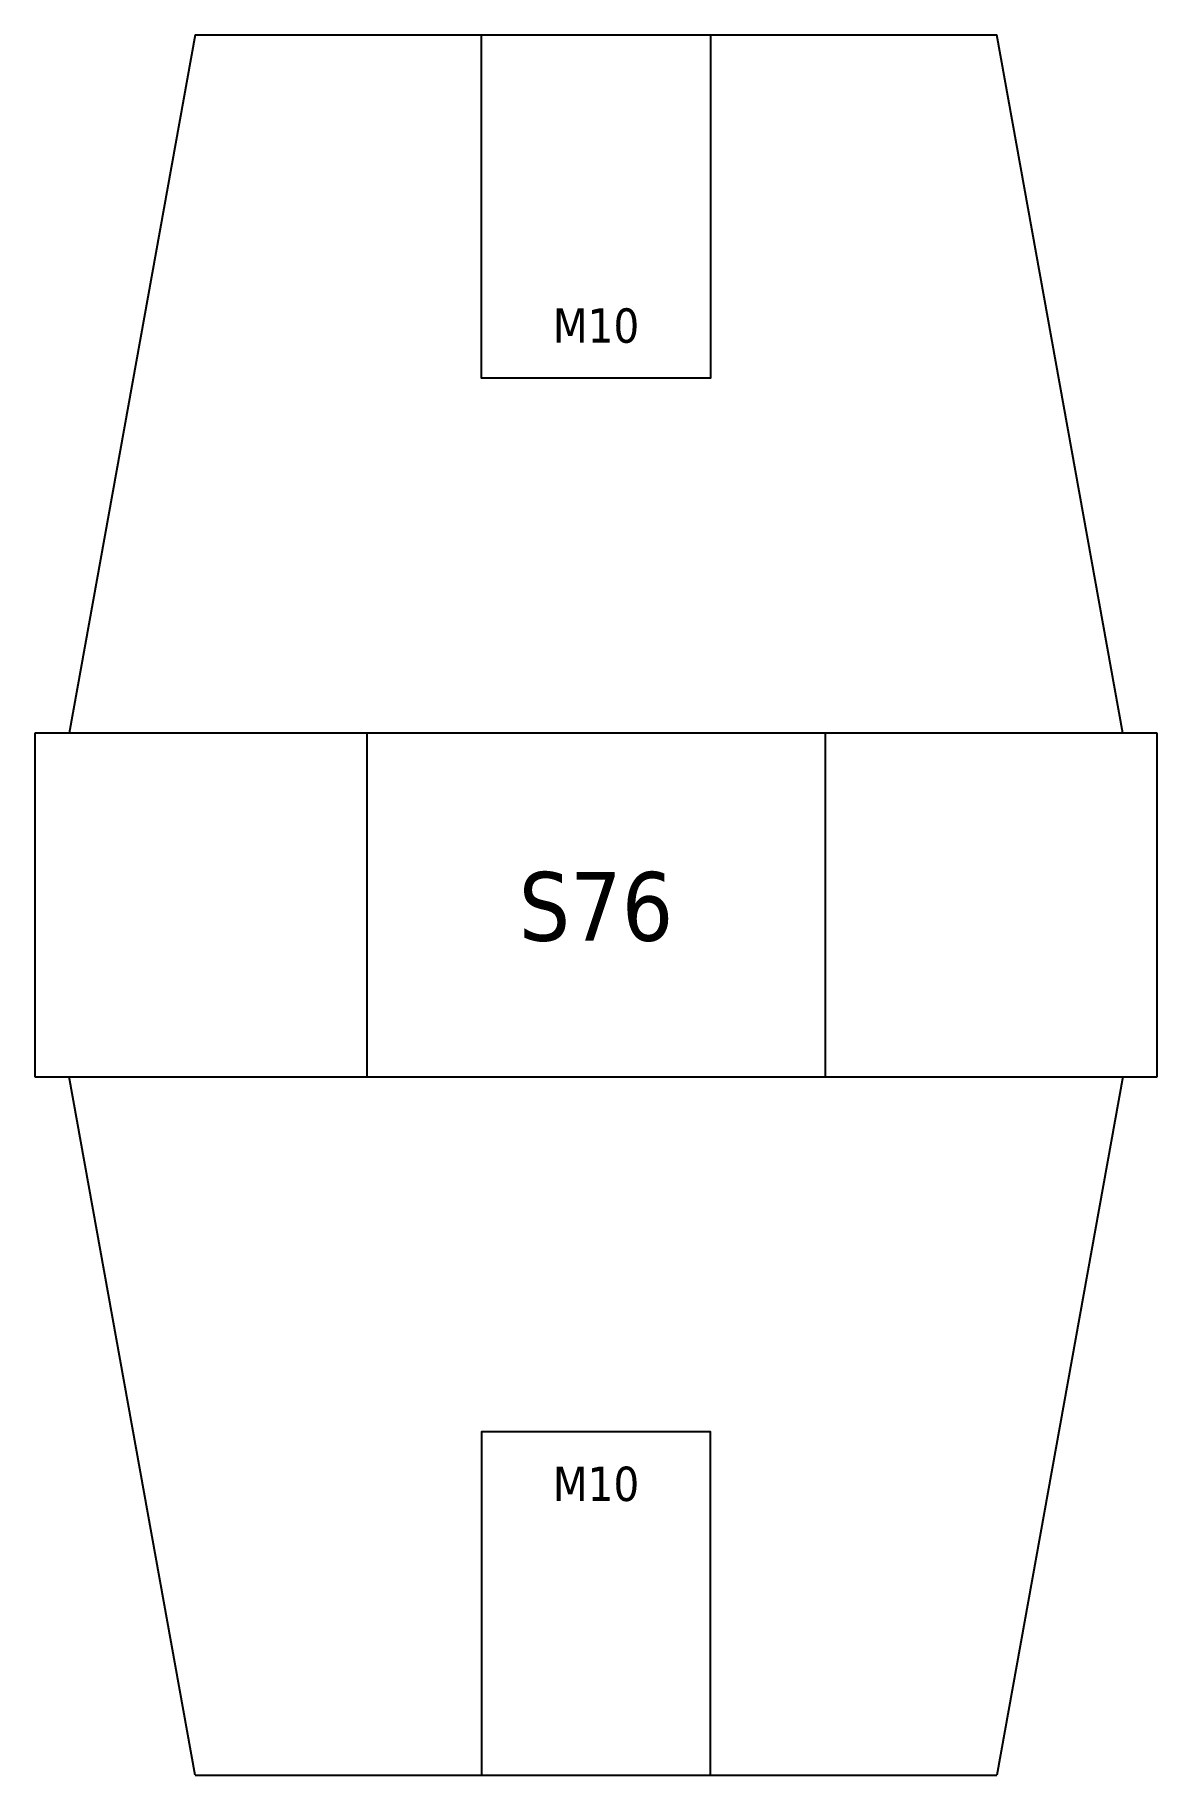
# Model space of a CAD drawing. Header units: inches. Extents: x 0 to 49, y 0 to 76.
import ezdxf

# ---------------------------------------------------------------- set-up
doc = ezdxf.new("R2010")
doc.units = ezdxf.units.IN

# ---------------------------------------------------------------- blocks, each defined once
blk = doc.blocks.new('su76-1')
at = {"color": 1}
for p, q in [((-17.5, 76), (-23, 45.5)), ((-17.5, 76), (17.5, 76)), ((23, 45.5), (17.5, 76)), ((24.5, 45.5), (-24.5, 45.5)), ((-24.5, 45.5), (-24.5, 30.5)), ((-10, 45.5), (-10, 30.5)), ((10, 45.5), (10, 30.5)), ((24.5, 30.5), (24.5, 45.5)), ((-24.5, 30.5), (24.5, 30.5)), ((-23, 30.5), (23, 30.5)), ((-17.5, 0), (-23, 30.5)), ((23, 30.5), (17.5, 0)), ((-17.5, 0), (17.5, 0))]:
    blk.add_line(p, q, dxfattribs=at)
for points in [[(-5, 76), (5, 76), (5, 61), (-5, 61)], [(-5, 0), (5, 0), (5, 15), (-5, 15)]]:
    blk.add_lwpolyline(points, close=True, dxfattribs=at)
at = {"color": 1, "width": 30.09782, "attachment_point": 5}
for s, insert, char_height in [('{\\fTahoma|b0|i0|c0|p34;M10}', (0, 63.29), 1.5), ('{\\fTahoma|b0|i0|c0|p34;S76}', (0, 37.912), 3), ('{\\fTahoma|b0|i0|c0|p34;M10}', (0, 12.71), 1.5)]:
    blk.add_mtext(s, dxfattribs=dict(at, insert=insert, char_height=char_height))

msp = doc.modelspace()

# ---------------------------------------------------------------- block references
msp.add_blockref('su76-1', (24.5, 0))

doc.saveas('drawing.dxf')
